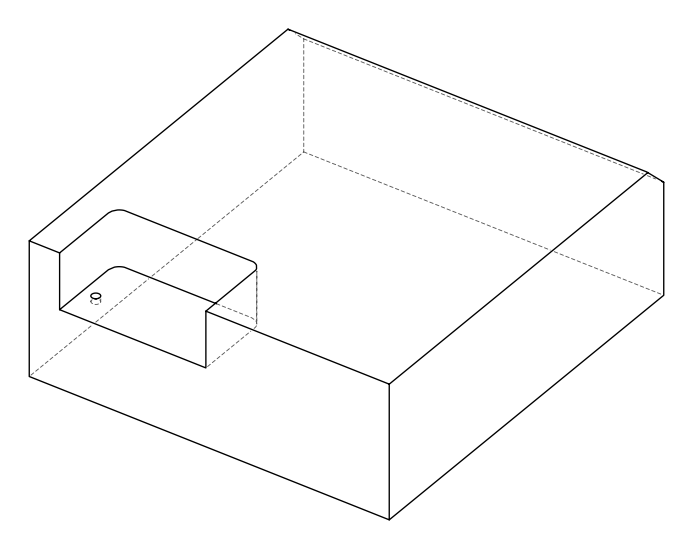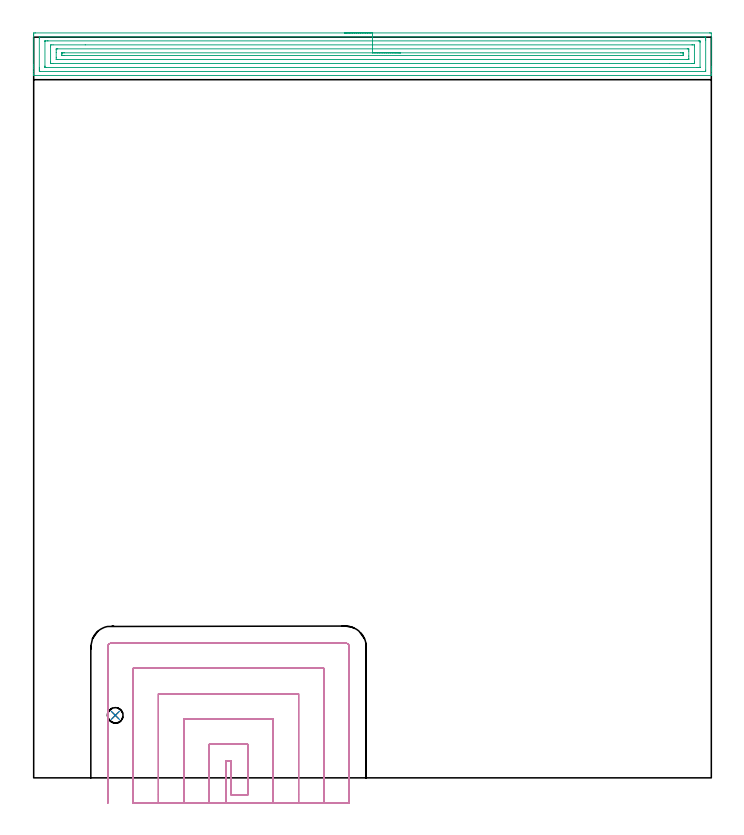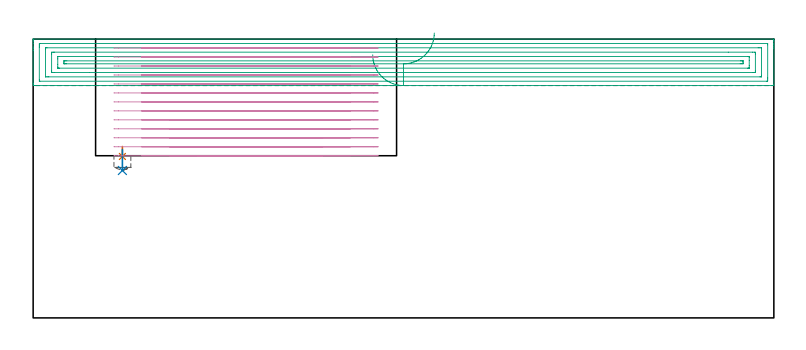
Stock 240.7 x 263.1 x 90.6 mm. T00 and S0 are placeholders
(PLAN: 4 operations, 3 tool changes, 40.4 min)
(1 SPOT_DRILL | STEP1POCKET | NXT0321_9005460120000 | 0.03 min | 4151 mm3)
(2 DRILL_BLIND_HOLE_INTO_CENTER | STEP1POCKET | NXT0301_026 | 0.04 min | 107 mm3)
(3 AREA_MILL | FG_CHAMFER_SURFACE | UGT0205_001 | 11.78 min | 27440 mm3)
(4 MILL_SLOT | SLOT_PARTIAL_RECTANGULAR | NXT0201_011 | Follow Part, ap 3, ae 75% | 28.57 min | 194751 mm3)
(TOOL NXT0321_9005460120000 | NC Spot Drill, 142deg, 12mm, Carbide, Uncoated | D12 PA142 FL30 Z2)
(TOOL NXT0301_026 | Carbide Drill 5.5mm [860.1-0550-017A1-MM 2214] | D5.5 PA140 FL28 Z2)
(TOOL UGT0205_001 | Chamfer Mill 20 x 3 x 45 deg. | D20 FL50 Z2)
(TOOL NXT0201_011 | ENDMILL 12mm [2P460-1200-NA 1630] | D12 FL38 Z6)
(OP 1 SPOT_DRILL)
G17 G21 G94 G90
T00 M6
G54
G17 G0 G90 X29. Y22.2 S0 M3
G43 Z100.6 H0
G94 G81 G98 Z52.463 F250. R55.7
G80
M5
M2
(OP 2 DRILL_BLIND_HOLE_INTO_CENTER)
G17 G21 G94 G90
T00 M6
G54
G17 G0 G90 X29. Y22.2 S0 M3
G43 Z100.6 H1
G94 G81 G98 Z47.9 F250. R54.7
G80
M5
M2
(OP 3 AREA_MILL)
G17 G21 G94 G90
T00 M6
G54
G17 G0 G90 X110.35 Y264.6 S1061 M3
G43 Z100.6 H0
Z85.5
G94 G1 X110.388 Z84.628 F250.
X110.502 Z83.764
X110.691 Z82.912
X110.953 Z82.08
X111.287 Z81.274
X111.69 Z80.5
X112.159 Z79.764
X112.69 Z79.072
X113.279 Z78.429
X113.922 Z77.84
X114.614 Z77.309
X115.35 Z76.84
X116.124 Z76.437
X116.93 Z76.103
X117.762 Z75.841
X118.614 Z75.652
X119.478 Z75.538
X120.35 Z75.5
X240.08
X240.491 Y264.596 Z75.502
X240.69 Y264.592 Z75.506
X240.7 Y264.389 Z75.708
Y252.632 Z87.462
Y252.091 Z88.005
Y251.748 Z88.348
Y251.208 Z88.888
Y250.865 Z89.23
Y250.179 Z89.921
Y249.873 Z90.226
Y249.515 Z90.575
X240.692 Y249.502 Z90.588
X240.527 Y249.5 Z90.6
X0.173
X0.008 Y249.502 Z90.588
X0. Y249.515 Z90.575
Y249.874 Z90.226
Y250.179 Z89.921
Y250.865 Z89.23
Y252.092 Z88.005
Y252.632 Z87.462
Y253.245 Z86.85
Y263.848 Z76.249
X0.003 Y264.119 Z75.979
X0.009 Y264.592 Z75.506
X0.139 Y264.595 Z75.503
X0.62 Y264.6 Z75.5
X120.35
Y263.186 Z76.914
X238.343 Y263.185 Z76.915
X238.682 Y263.179 Z76.921
X238.69 Y263.07 Z77.03
X238.697 Y262.835 Z77.265
X238.699 Y262.352 Z77.748
X238.7 Y261.949 Z78.151
X238.699 Y251.347 Z88.753
X238.692 Y250.944 Z89.156
X238.69 Y250.922 Z89.178
X238.685 Y250.92 Z89.18
X238.662 Y250.917 Z89.183
X238.609 Y250.915 Z89.185
X2.357
X2.018 Y250.921 Z89.179
X2.01 Y251.031 Z89.07
X2.003 Y251.265 Z88.835
X2.001 Y251.748 Z88.352
X2. Y252.151 Z87.949
X2.001 Y262.753 Z77.347
X2.008 Y263.157 Z76.943
X2.01 Y263.179 Z76.921
X2.015 Y263.181 Z76.919
X2.038 Y263.183 Z76.917
X2.091 Y263.185 Z76.915
X2.196 Y263.186 Z76.914
X120.35
Y261.772 Z78.328
X236.199 Y261.771 Z78.329
X236.506 Y261.77 Z78.33
X236.608 Y261.768 Z78.332
X236.681 Y261.765 Z78.335
X236.69 Y261.66 Z78.44
X236.696 Y261.468 Z78.632
X236.7 Y261.276 Z78.824
X236.699 Y252.441 Z87.659
X236.693 Y252.377 Z87.723
X236.688 Y252.335 Z87.765
X236.658 Y252.333 Z87.767
X236.506 Y252.331 Z87.769
X235.919 Y252.329 Z87.771
X235.612 Y252.328 Z87.772
X4.501 Y252.329 Z87.771
X4.194 Y252.33 Z87.77
X4.092 Y252.332 Z87.768
X4.019 Y252.335 Z87.765
X4.01 Y252.44 Z87.66
X4.004 Y252.632 Z87.468
X4.001 Y252.824 Z87.276
Y261.659 Z78.441
X4.007 Y261.724 Z78.376
X4.012 Y261.765 Z78.335
X4.042 Y261.767 Z78.333
X4.194 Y261.769 Z78.331
X4.781 Y261.771 Z78.329
X5.088
X120.35 Y261.772 Z78.328
Y260.357 Z79.743
X233.825
X234.056 Y260.356 Z79.744
X234.576 Y260.35 Z79.75
X234.69 Y260.339 Z79.761
X234.695 Y260.137 Z79.963
X234.7 Y259.719 Z80.381
Y254.399 Z85.701
X234.695 Y253.967 Z86.133
X234.69 Y253.757 Z86.343
X234.482 Y253.749 Z86.351
X233.825 Y253.744 Z86.356
X225.895 Y253.743 Z86.357
X6.875
X6.644 Y253.744 Z86.356
X6.124 Y253.75 Z86.35
X6.01 Y253.761 Z86.339
X6.005 Y253.963 Z86.137
X6. Y254.381 Z85.719
Y259.701 Z80.399
X6.005 Y260.133 Z79.967
X6.01 Y260.343 Z79.757
X6.218 Y260.35 Z79.75
X6.875 Y260.356 Z79.744
X18.323 Y260.357 Z79.743
X120.35
Y258.943 Z81.157
X232.166
X232.42 Y258.941 Z81.159
X232.59 Y258.936 Z81.164
X232.691 Y258.932 Z81.168
X232.693 Y258.91 Z81.19
X232.696 Y258.817 Z81.283
X232.7 Y258.163 Z81.937
Y256.396 Z83.704
Y255.512 Z84.588
X232.697 Y255.283 Z84.817
X232.694 Y255.201 Z84.899
X232.691 Y255.167 Z84.933
X232.547 Y255.163 Z84.937
X232.293 Y255.158 Z84.942
X232.165 Y255.157 Z84.943
X8.534
X8.28 Y255.159 Z84.941
X8.111 Y255.164 Z84.936
X8.009 Y255.168 Z84.932
X8.007 Y255.19 Z84.91
X8.004 Y255.283 Z84.817
X8. Y255.937 Z84.163
Y257.704 Z82.396
Y258.588 Z81.512
X8.003 Y258.817 Z81.283
X8.006 Y258.899 Z81.201
X8.009 Y258.933 Z81.167
X8.153 Y258.937 Z81.163
X8.407 Y258.942 Z81.158
X8.535 Y258.943 Z81.157
X120.35
Y257.529 Z82.571
X229.767
X230.251 Y257.527 Z82.573
X230.666 Y257.523 Z82.577
X230.69 Y257.521 Z82.579
X230.696 Y257.494 Z82.606
X230.697 Y257.05 Z83.05
X230.695 Y256.611 Z83.489
X230.691 Y256.582 Z83.518
X230.673 Y256.578 Z83.522
X230.614 Y256.575 Z83.525
X230.493 Y256.572 Z83.528
X230.251 Y256.571 Z83.529
X229.842
X10.933
X10.449 Y256.573 Z83.527
X10.034 Y256.577 Z83.523
X10.01 Y256.579 Z83.521
X10.004 Y256.606 Z83.494
X10.003 Y257.05 Z83.05
X10.005 Y257.489 Z82.611
X10.009 Y257.518 Z82.582
X10.028 Y257.522 Z82.578
X10.086 Y257.525 Z82.575
X10.207 Y257.528 Z82.572
X10.449 Y257.529 Z82.571
X10.858
X120.35
X121.222 Z82.609
X122.087 Z82.723
X122.938 Z82.912
X123.77 Z83.174
X124.576 Z83.508
X125.35 Z83.911
X126.086 Z84.38
X126.778 Z84.911
X127.421 Z85.5
X128.01 Z86.143
X128.542 Z86.835
X129.01 Z87.571
X129.413 Z88.345
X129.747 Z89.151
X130.009 Z89.983
X130.198 Z90.835
X130.312 Z91.7
X130.35 Z92.571
G0 Z100.6
M5
M2
(OP 4 MILL_SLOT)
G17 G21 G94 G90
T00 M6
G54
G17 G0 G90 X68.3 Y-9. S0 M3
G43 Z100.6 H1
Z87.685
G94 G1 Y-6. F250.
Y5.9 F500.
X70.1
Y-6.
X76.1
Y11.9
X62.3
Y-6.
Y-9. F250.
X85.1
Y-6.
Y20.9 F500.
X53.3
Y-6.
Y-9. F250.
X94.1
Y-6.
Y29.9 F500.
X44.3
Y-6.
Y-9. F250.
X103.1
Y-6.
Y38.9 F500.
X35.3
Y-6.
Y-9. F250.
X112.1
Y-6.
Y46.5 F500.
G3 X110.7 Y47.9 R1.4
G1 X27.7
G3 X26.3 Y46.5 R1.4
G1 Y-6.
Y-9. F250.
G0 X68.3 Z84.769
G1 Y-6.
Y5.9 F500.
X70.1
Y-6.
X76.1
Y11.9
X62.3
Y-6.
Y-9. F250.
X85.1
Y-6.
Y20.9 F500.
X53.3
Y-6.
Y-9. F250.
X94.1
Y-6.
Y29.9 F500.
X44.3
Y-6.
Y-9. F250.
X103.1
Y-6.
Y38.9 F500.
X35.3
Y-6.
Y-9. F250.
X112.1
Y-6.
Y46.5 F500.
G3 X110.7 Y47.9 R1.4
G1 X27.7
G3 X26.3 Y46.5 R1.4
G1 Y-6.
Y-9. F250.
G0 X68.3 Z81.854
G1 Y-6.
Y5.9 F500.
X70.1
Y-6.
X76.1
Y11.9
X62.3
Y-6.
Y-9. F250.
X85.1
Y-6.
Y20.9 F500.
X53.3
Y-6.
Y-9. F250.
X94.1
Y-6.
Y29.9 F500.
X44.3
Y-6.
Y-9. F250.
X103.1
Y-6.
Y38.9 F500.
X35.3
Y-6.
Y-9. F250.
X112.1
Y-6.
Y46.5 F500.
G3 X110.7 Y47.9 R1.4
G1 X27.7
G3 X26.3 Y46.5 R1.4
G1 Y-6.
Y-9. F250.
G0 X68.3 Z78.938
G1 Y-6.
Y5.9 F500.
X70.1
Y-6.
X76.1
Y11.9
X62.3
Y-6.
Y-9. F250.
X85.1
Y-6.
Y20.9 F500.
X53.3
Y-6.
Y-9. F250.
X94.1
Y-6.
Y29.9 F500.
X44.3
Y-6.
Y-9. F250.
X103.1
Y-6.
Y38.9 F500.
X35.3
Y-6.
Y-9. F250.
X112.1
Y-6.
Y46.5 F500.
G3 X110.7 Y47.9 R1.4
G1 X27.7
G3 X26.3 Y46.5 R1.4
G1 Y-6.
Y-9. F250.
G0 X68.3 Z76.023
G1 Y-6.
Y5.9 F500.
X70.1
Y-6.
X76.1
Y11.9
X62.3
Y-6.
Y-9. F250.
X85.1
Y-6.
Y20.9 F500.
X53.3
Y-6.
Y-9. F250.
X94.1
Y-6.
Y29.9 F500.
X44.3
Y-6.
Y-9. F250.
X103.1
Y-6.
Y38.9 F500.
X35.3
Y-6.
Y-9. F250.
X112.1
Y-6.
Y46.5 F500.
G3 X110.7 Y47.9 R1.4
G1 X27.7
G3 X26.3 Y46.5 R1.4
G1 Y-6.
Y-9. F250.
G0 X68.3 Z73.108
G1 Y-6.
Y5.9 F500.
X70.1
Y-6.
X76.1
Y11.9
X62.3
Y-6.
Y-9. F250.
X85.1
Y-6.
Y20.9 F500.
X53.3
Y-6.
Y-9. F250.
X94.1
Y-6.
Y29.9 F500.
X44.3
Y-6.
Y-9. F250.
X103.1
Y-6.
Y38.9 F500.
X35.3
Y-6.
Y-9. F250.
X112.1
Y-6.
Y46.5 F500.
G3 X110.7 Y47.9 R1.4
G1 X27.7
G3 X26.3 Y46.5 R1.4
G1 Y-6.
Y-9. F250.
G0 X68.3 Z70.192
G1 Y-6.
Y5.9 F500.
X70.1
Y-6.
X76.1
Y11.9
X62.3
Y-6.
Y-9. F250.
X85.1
Y-6.
Y20.9 F500.
X53.3
Y-6.
Y-9. F250.
X94.1
Y-6.
Y29.9 F500.
X44.3
Y-6.
Y-9. F250.
X103.1
Y-6.
Y38.9 F500.
X35.3
Y-6.
Y-9. F250.
X112.1
Y-6.
Y46.5 F500.
G3 X110.7 Y47.9 R1.4
G1 X27.7
G3 X26.3 Y46.5 R1.4
G1 Y-6.
Y-9. F250.
G0 X68.3 Z67.277
G1 Y-6.
Y5.9 F500.
X70.1
Y-6.
X76.1
Y11.9
X62.3
Y-6.
Y-9. F250.
X85.1
Y-6.
Y20.9 F500.
X53.3
Y-6.
Y-9. F250.
X94.1
Y-6.
Y29.9 F500.
X44.3
Y-6.
Y-9. F250.
X103.1
Y-6.
Y38.9 F500.
X35.3
Y-6.
Y-9. F250.
X112.1
Y-6.
Y46.5 F500.
G3 X110.7 Y47.9 R1.4
G1 X27.7
G3 X26.3 Y46.5 R1.4
G1 Y-6.
Y-9. F250.
G0 X68.3 Z64.362
G1 Y-6.
Y5.9 F500.
X70.1
Y-6.
X76.1
Y11.9
X62.3
Y-6.
Y-9. F250.
X85.1
Y-6.
Y20.9 F500.
X53.3
Y-6.
Y-9. F250.
X94.1
Y-6.
Y29.9 F500.
X44.3
Y-6.
Y-9. F250.
X103.1
Y-6.
Y38.9 F500.
X35.3
Y-6.
Y-9. F250.
X112.1
Y-6.
Y46.5 F500.
G3 X110.7 Y47.9 R1.4
G1 X27.7
G3 X26.3 Y46.5 R1.4
G1 Y-6.
Y-9. F250.
G0 X68.3 Z61.446
G1 Y-6.
Y5.9 F500.
X70.1
Y-6.
X76.1
Y11.9
X62.3
Y-6.
Y-9. F250.
X85.1
Y-6.
Y20.9 F500.
X53.3
Y-6.
Y-9. F250.
X94.1
Y-6.
Y29.9 F500.
X44.3
Y-6.
Y-9. F250.
X103.1
Y-6.
Y38.9 F500.
X35.3
Y-6.
Y-9. F250.
X112.1
Y-6.
Y46.5 F500.
G3 X110.7 Y47.9 R1.4
G1 X27.7
G3 X26.3 Y46.5 R1.4
G1 Y-6.
Y-9. F250.
G0 X68.3 Z58.531
G1 Y-6.
Y5.9 F500.
X70.1
Y-6.
X76.1
Y11.9
X62.3
Y-6.
Y-9. F250.
X85.1
Y-6.
Y20.9 F500.
X53.3
Y-6.
Y-9. F250.
X94.1
Y-6.
Y29.9 F500.
X44.3
Y-6.
Y-9. F250.
X103.1
Y-6.
Y38.9 F500.
X35.3
Y-6.
Y-9. F250.
X112.1
Y-6.
Y46.5 F500.
G3 X110.7 Y47.9 R1.4
G1 X27.7
G3 X26.3 Y46.5 R1.4
G1 Y-6.
Y-9. F250.
G0 X68.3 Z55.615
G1 Y-6.
Y5.9 F500.
X70.1
Y-6.
X76.1
Y11.9
X62.3
Y-6.
Y-9. F250.
X85.1
Y-6.
Y20.9 F500.
X53.3
Y-6.
Y-9. F250.
X94.1
Y-6.
Y29.9 F500.
X44.3
Y-6.
Y-9. F250.
X103.1
Y-6.
Y38.9 F500.
X35.3
Y-6.
Y-9. F250.
X112.1
Y-6.
Y46.5 F500.
G3 X110.7 Y47.9 R1.4
G1 X27.7
G3 X26.3 Y46.5 R1.4
G1 Y-6.
Y-9. F250.
G0 X68.3 Z52.7
G1 Y-6.
Y5.9 F500.
X70.1
Y-6.
X76.1
Y11.9
X62.3
Y-6.
Y-9. F250.
X85.1
Y-6.
Y20.9 F500.
X53.3
Y-6.
Y-9. F250.
X94.1
Y-6.
Y29.9 F500.
X44.3
Y-6.
Y-9. F250.
X103.1
Y-6.
Y38.9 F500.
X35.3
Y-6.
Y-9. F250.
X112.1
Y-6.
Y46.5 F500.
G3 X110.7 Y47.9 R1.4
G1 X27.7
G3 X26.3 Y46.5 R1.4
G1 Y-6.
Y-9. F250.
G0 Z100.6
M5
M2
